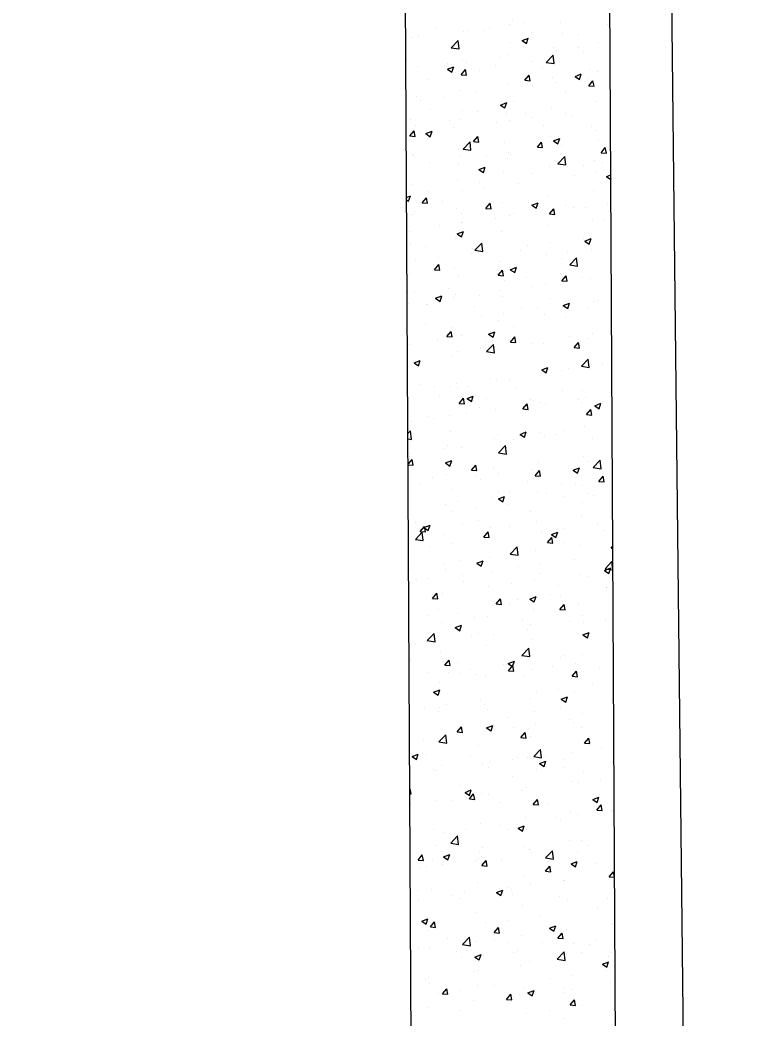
# Model space of a CAD drawing. Header units: millimetres. Extents: x 331487 to 517269, y 198509 to 399936.
# Drawn here: x 448599 to 449434, y 307043 to 308167 of the extents above; entities that cross this region are included whole.
import ezdxf

# ---------------------------------------------------------------- set-up
doc = ezdxf.new("R2010")
doc.units = ezdxf.units.MM
doc.header["$MEASUREMENT"] = 0
doc.layers.add('9th_plot boundry', color=1, linetype='Continuous')
doc.layers.add('COLUMN', color=6, linetype='Continuous')

msp = doc.modelspace()

# ---------------------------------------------------------------- linework, layer by layer
at = {"layer": '9th_plot boundry'}
msp.add_line((449434.4, 299006.3), (448946.6, 343103.6), dxfattribs=at)
msp.add_lwpolyline([(448946.6, 343103.6), (414422.2, 340817.1, 0.386106), (408845.6, 334960.7), (408845.6, 299960.7), (449434.4, 299006.3)], format="xyb", close=True, dxfattribs=at)
at = {"layer": 'COLUMN'}
for p, q in [((448972.9, 319477.3), (449064.3, 302244.5)), ((449202.9, 319478.5), (449294.4, 302239))]:
    msp.add_line(p, q, dxfattribs=at)
at = {"layer": 'COLUMN', "color": 2, "linetype": 'Continuous'}
for p, q in [((449153.7, 308166.2), (449153.7, 308166.2)), ((449068.1, 308157.2), (449068.1, 308157.2)), ((449097.9, 308154.1), (449097.9, 308154.1)), ((449102.8, 308155.4), (449102.8, 308155.4)), ((449121.4, 308155), (449121.4, 308155)), ((449127.8, 308158.7), (449127.8, 308158.7)), ((449149.8, 308161.6), (449149.8, 308161.6)), ((449165.7, 308163.7), (449165.7, 308163.7)), ((449207.1, 308163.9), (449207.1, 308163.9)), ((449260.5, 308161.6), (449260.5, 308161.6)), ((449039.7, 308147.1), (449039.7, 308147.1)), ((449047.4, 308147.7), (449047.4, 308147.7)), ((449084.5, 308135.5), (449092.3, 308143.6)), ((449093.4, 308134.1), (449092.3, 308143.6)), ((449164.3, 308143.5), (449171.3, 308146.2)), ((449164.3, 308143.5), (449169.2, 308140.2)), ((449169.2, 308140.2), (449171.2, 308146.2)), ((449174.8, 308152.7), (449174.8, 308152.7)), ((449209.4, 308152), (449209.4, 308152)), ((449228.2, 308150.5), (449228.2, 308150.5)), ((449084.5, 308135.5), (449093.4, 308134.1)), ((449092.7, 308131.9), (449092.7, 308131.9)), ((449151.1, 308141.9), (449151.1, 308141.9)), ((449199.9, 308135.3), (449199.9, 308135.3)), ((449202.6, 308132.6), (449202.6, 308132.6)), ((449227.6, 308135.9), (449227.6, 308135.9)), ((449250.5, 308141.7), (449250.5, 308141.7)), ((449034.4, 308121.9), (449034.4, 308121.9)), ((449096.7, 308120.8), (449096.7, 308120.8)), ((449139.4, 308124.2), (449139.4, 308124.2)), ((449148.6, 308128.3), (449148.6, 308128.3)), ((449175, 308120), (449175, 308120)), ((449191.3, 308119), (449199.1, 308127.1)), ((449200.2, 308117.6), (449199.1, 308127.1)), ((449233.3, 308130), (449233.3, 308130)), ((449046.1, 308114.4), (449046.1, 308114.4)), ((449076.5, 308116), (449076.5, 308116)), ((449080.2, 308111.3), (449087.2, 308114)), ((449080.2, 308111.3), (449085.2, 308107.9)), ((449080.5, 308117.6), (449080.5, 308117.6)), ((449085.2, 308107.9), (449087.2, 308114)), ((449095.8, 308105.1), (449100.6, 308110.9)), ((449101.7, 308104.6), (449100.6, 308110.9)), ((449101.5, 308119.3), (449101.5, 308119.3)), ((449116.7, 308110), (449116.7, 308110)), ((449133.8, 308115.3), (449133.8, 308115.3)), ((449187.2, 308113.1), (449187.2, 308113.1)), ((449191.3, 308119), (449200.2, 308117.6)), ((449240.6, 308110.8), (449240.6, 308110.8)), ((449058.4, 308100), (449058.4, 308100)), ((449095.8, 308105.1), (449101.7, 308104.6)), ((449167.5, 308098.9), (449172.3, 308104.6)), ((449167.5, 308098.9), (449173.5, 308098.3)), ((449173.5, 308098.3), (449172.3, 308104.6)), ((449198.7, 308102), (449198.7, 308102)), ((449223.9, 308103.3), (449230.9, 308106)), ((449223.9, 308103.3), (449228.9, 308099.9)), ((449228.9, 308099.9), (449230.9, 308106)), ((449239.2, 308101.4), (449239.2, 308101.4)), ((449239.2, 308092.6), (449244, 308098.3)), ((449245.2, 308092.1), (449244, 308098.3)), ((449249.2, 308108.4), (449249.2, 308108.4)), ((449095.4, 308087.5), (449095.4, 308087.5)), ((449147.4, 308095), (449147.4, 308095)), ((449176.3, 308093.1), (449176.3, 308093.1)), ((449201.3, 308096.4), (449201.3, 308096.4)), ((449239.2, 308092.6), (449245.2, 308092.1)), ((449044.9, 308081.1), (449044.9, 308081.1)), ((449050.2, 308076.5), (449050.2, 308076.5)), ((449075.2, 308079.8), (449075.2, 308079.8)), ((449113.1, 308084.8), (449113.1, 308084.8)), ((449154.9, 308075), (449154.9, 308075)), ((449213.2, 308085), (449213.2, 308085)), ((449248, 308075.1), (449248, 308075.1)), ((449061, 308066.5), (449061, 308066.5)), ((449096.6, 308065), (449096.6, 308065)), ((449114.4, 308064.2), (449114.4, 308064.2)), ((449139.9, 308071), (449146.9, 308073.7)), ((449139.9, 308071), (449144.9, 308067.7)), ((449144.9, 308067.7), (449146.9, 308073.7)), ((449197.5, 308068.7), (449197.5, 308068.7)), ((449038.3, 308055), (449038.3, 308055)), ((449082.1, 308053.1), (449082.1, 308053.1)), ((449094.2, 308054.2), (449094.2, 308054.2)), ((449146.2, 308061.7), (449146.2, 308061.7)), ((449150, 308053.7), (449150, 308053.7)), ((449167.7, 308062), (449167.7, 308062)), ((449175, 308057), (449175, 308057)), ((449212.9, 308062), (449212.9, 308062)), ((449221.1, 308059.7), (449221.1, 308059.7)), ((449037.9, 308036.2), (449042.7, 308041.9)), ((449043.9, 308035.7), (449042.7, 308041.9)), ((449043.7, 308047.8), (449043.7, 308047.8)), ((449055.9, 308038.8), (449062.9, 308041.5)), ((449060.9, 308035.4), (449062.9, 308041.5)), ((449086.8, 308045.4), (449086.8, 308045.4)), ((449135.4, 308050.8), (449135.4, 308050.8)), ((449188.8, 308048.5), (449188.8, 308048.5)), ((449242.2, 308046.3), (449242.2, 308046.3)), ((449246.8, 308041.9), (449246.8, 308041.9)), ((449037.9, 308036.2), (449043.9, 308035.7)), ((449048.9, 308040.4), (449048.9, 308040.4)), ((449055.9, 308038.8), (449060.9, 308035.4)), ((449109.6, 308029.9), (449114.4, 308035.7)), ((449109.6, 308029.9), (449115.6, 308029.4)), ((449115.6, 308029.4), (449114.4, 308035.7)), ((449196.3, 308035.4), (449196.3, 308035.4)), ((449199.6, 308030.8), (449206.6, 308033.4)), ((449199.6, 308030.8), (449204.6, 308027.4)), ((449204.6, 308027.4), (449206.6, 308033.4)), ((449249.7, 308030.8), (449249.7, 308030.8)), ((449093, 308020.9), (449093, 308020.9)), ((449097.8, 308021.5), (449105.6, 308029.7)), ((449097.8, 308021.5), (449106.7, 308020.2)), ((449106.7, 308020.2), (449105.6, 308029.7)), ((449144.9, 308028.4), (449144.9, 308028.4)), ((449181.4, 308023.6), (449186.2, 308029.4)), ((449181.4, 308023.6), (449187.3, 308023.1)), ((449187.3, 308023.1), (449186.2, 308029.4)), ((449186.6, 308022.5), (449186.6, 308022.5)), ((449209.1, 308025.3), (449209.1, 308025.3)), ((449253.1, 308017.4), (449257.9, 308023.1)), ((449259.1, 308016.8), (449257.9, 308023.1)), ((449041.1, 308015.7), (449041.1, 308015.7)), ((449042.5, 308014.5), (449042.5, 308014.5)), ((449094.5, 308013.4), (449094.5, 308013.4)), ((449123.6, 308014.2), (449123.6, 308014.2)), ((449147.8, 308011.1), (449147.8, 308011.1)), ((449148.7, 308017.5), (449148.7, 308017.5)), ((449150.8, 308015.3), (449150.8, 308015.3)), ((449201.2, 308008.9), (449201.2, 308008.9)), ((449204.5, 308005), (449212.3, 308013.1)), ((449213.4, 308003.6), (449212.3, 308013.1)), ((449245.6, 308008.6), (449245.6, 308008.6)), ((449253.1, 308017.4), (449259.1, 308016.8)), ((449060.5, 308005.9), (449060.5, 308005.9)), ((449092.4, 308005.3), (449092.4, 308005.3)), ((449115.6, 307998.5), (449122.6, 308001.2)), ((449115.6, 307998.5), (449120.6, 307995.2)), ((449120.6, 307995.1), (449122.6, 308001.2)), ((449195.1, 308002.2), (449195.1, 308002.2)), ((449204.5, 308005), (449213.4, 308003.6)), ((449233, 308003.4), (449233, 308003.4)), ((449254.6, 308006.6), (449254.6, 308006.6)), ((449091.8, 307987.6), (449091.8, 307987.6)), ((449143.7, 307995.1), (449143.7, 307995.1)), ((449174.7, 307993.4), (449174.7, 307993.4)), ((449223.4, 307991.4), (449223.4, 307991.4)), ((449248.4, 307994.7), (449248.4, 307994.7)), ((449259.3, 307990.5), (449264.6, 307992.5)), ((449259.3, 307990.5), (449264.3, 307987.1)), ((449264.3, 307987.1), (449264.6, 307988.2)), ((449041.3, 307981.2), (449041.3, 307981.2)), ((449097.3, 307974.8), (449097.3, 307974.8)), ((449116.4, 307983.4), (449116.4, 307983.4)), ((449122.4, 307978.1), (449122.4, 307978.1)), ((449160.2, 307983.1), (449160.2, 307983.1)), ((449244.4, 307975.3), (449244.4, 307975.3)), ((449034.7, 307967.5), (449038.6, 307968.9)), ((449034.8, 307964.1), (449036.5, 307962.9)), ((449036.5, 307962.9), (449038.6, 307968.9)), ((449051.8, 307961), (449056.6, 307966.7)), ((449057.8, 307960.4), (449056.6, 307966.7)), ((449058.1, 307973.3), (449058.1, 307973.3)), ((449193.9, 307968.9), (449193.9, 307968.9)), ((449051.8, 307961), (449057.8, 307960.4)), ((449075, 307962.3), (449075, 307962.3)), ((449090.6, 307954.3), (449090.6, 307954.3)), ((449123.5, 307954.7), (449128.3, 307960.4)), ((449123.5, 307954.7), (449129.5, 307954.2)), ((449129.5, 307954.2), (449128.3, 307960.4)), ((449128.4, 307960), (449128.4, 307960)), ((449142.5, 307961.8), (449142.5, 307961.8)), ((449175.3, 307958.2), (449182.3, 307960.9)), ((449175.3, 307958.2), (449180.3, 307954.9)), ((449180.2, 307954.9), (449182.3, 307960.9)), ((449181.8, 307957.8), (449181.8, 307957.8)), ((449195.2, 307948.4), (449200.1, 307954.2)), ((449197.1, 307951.9), (449197.1, 307951.9)), ((449201.2, 307947.9), (449200, 307954.2)), ((449212.9, 307958.4), (449212.9, 307958.4)), ((449222.1, 307955.2), (449222.1, 307955.2)), ((449235.1, 307955.5), (449235.1, 307955.5)), ((449260, 307960.2), (449260, 307960.2)), ((449040.1, 307947.9), (449040.1, 307947.9)), ((449042.7, 307951.1), (449042.7, 307951.1)), ((449096.1, 307948.9), (449096.1, 307948.9)), ((449133.9, 307943.6), (449133.9, 307943.6)), ((449149.5, 307946.6), (449149.5, 307946.6)), ((449154.6, 307948.4), (449154.6, 307948.4)), ((449195.2, 307948.4), (449201.2, 307947.9)), ((449202.8, 307944.4), (449202.8, 307944.4)), ((449243.2, 307942), (449243.2, 307942)), ((449256.2, 307942.1), (449256.2, 307942.1)), ((449071, 307935.4), (449071, 307935.4)), ((449091.3, 307926), (449098.3, 307928.7)), ((449096.1, 307938.6), (449096.1, 307938.6)), ((449096.2, 307922.6), (449098.3, 307928.7)), ((449096.3, 307938.3), (449096.3, 307938.3)), ((449192.6, 307935.6), (449192.6, 307935.6)), ((449038, 307928.3), (449038, 307928.3)), ((449089.4, 307921), (449089.4, 307921)), ((449091.3, 307926), (449096.2, 307922.6)), ((449141.3, 307928.5), (449141.3, 307928.5)), ((449233.7, 307920.8), (449233.7, 307920.8)), ((449235, 307918), (449242, 307920.7)), ((449235, 307918), (449239.9, 307914.6)), ((449239.9, 307914.6), (449242, 307920.7)), ((449038.9, 307914.6), (449038.9, 307914.6)), ((449055.1, 307911.5), (449055.1, 307911.5)), ((449108.5, 307909.2), (449108.5, 307909.2)), ((449111.1, 307907.6), (449118.8, 307915.7)), ((449111.1, 307907.6), (449119.9, 307906.2)), ((449119.9, 307906.2), (449118.8, 307915.7)), ((449161.9, 307907), (449161.9, 307907)), ((449170.8, 307912.5), (449170.8, 307912.5)), ((449195.8, 307915.8), (449195.8, 307915.8)), ((449241.9, 307908.7), (449241.9, 307908.7)), ((449044.7, 307895.9), (449044.7, 307895.9)), ((449069.8, 307899.2), (449069.8, 307899.2)), ((449107.6, 307904.2), (449107.6, 307904.2)), ((449140.1, 307895.3), (449140.1, 307895.3)), ((449191.4, 307902.3), (449191.4, 307902.3)), ((449208.8, 307898.7), (449208.8, 307898.7)), ((449215.2, 307904.7), (449215.2, 307904.7)), ((449217.8, 307891), (449225.6, 307899.2)), ((449226.7, 307889.7), (449225.6, 307899.1)), ((449065.7, 307885.7), (449070.5, 307891.5)), ((449065.7, 307885.7), (449071.6, 307885.2)), ((449071.6, 307885.2), (449070.5, 307891.5)), ((449088.1, 307887.8), (449088.1, 307887.8)), ((449137.4, 307879.5), (449142.2, 307885.2)), ((449143.4, 307878.9), (449142.2, 307885.2)), ((449150.5, 307888.7), (449150.5, 307888.7)), ((449150.9, 307885.7), (449157.9, 307888.4)), ((449150.9, 307885.7), (449155.9, 307882.4)), ((449155.9, 307882.4), (449157.9, 307888.4)), ((449217.8, 307891), (449226.7, 307889.7)), ((449037.6, 307881.4), (449037.6, 307881.4)), ((449092.1, 307878.7), (449092.1, 307878.7)), ((449137.4, 307879.5), (449143.4, 307878.9)), ((449144.5, 307873.1), (449144.5, 307873.1)), ((449169.5, 307876.4), (449169.5, 307876.4)), ((449207.4, 307881.3), (449207.4, 307881.3)), ((449209.1, 307873.2), (449213.9, 307878.9)), ((449209.1, 307873.2), (449215.1, 307872.7)), ((449215.1, 307872.7), (449213.9, 307878.9)), ((449232.7, 307876.7), (449232.7, 307876.7)), ((449240.7, 307875.4), (449240.7, 307875.4)), ((449081.3, 307864.8), (449081.3, 307864.8)), ((449138.9, 307862), (449138.9, 307862)), ((449174.4, 307866.7), (449174.4, 307866.7)), ((449190.2, 307869), (449190.2, 307869)), ((449035.6, 307860.4), (449035.6, 307860.4)), ((449043.5, 307859.8), (449043.5, 307859.8)), ((449066.9, 307853.5), (449073.9, 307856.2)), ((449066.9, 307853.5), (449071.9, 307850.1)), ((449071.9, 307850.1), (449073.9, 307856.2)), ((449086.9, 307854.5), (449086.9, 307854.5)), ((449089, 307858.1), (449089, 307858.1)), ((449116.1, 307856.7), (449116.1, 307856.7)), ((449142.4, 307855.9), (449142.4, 307855.9)), ((449195.8, 307853.6), (449195.8, 307853.6)), ((449244.2, 307850.2), (449244.2, 307850.2)), ((449249.2, 307851.3), (449249.2, 307851.3)), ((449036.4, 307848.1), (449036.4, 307848.1)), ((449056.7, 307846.9), (449056.7, 307846.9)), ((449057.8, 307846.7), (449057.8, 307846.7)), ((449110.1, 307844.7), (449110.1, 307844.7)), ((449163.5, 307842.4), (449163.5, 307842.4)), ((449181.1, 307841.9), (449181.1, 307841.9)), ((449210.6, 307845.5), (449217.6, 307848.2)), ((449210.6, 307845.5), (449215.6, 307842.1)), ((449215.6, 307842.1), (449217.6, 307848.2)), ((449216.9, 307840.2), (449216.9, 307840.2)), ((449239.5, 307842.1), (449239.5, 307842.1)), ((449118.2, 307833.6), (449118.2, 307833.6)), ((449137.7, 307828.7), (449137.7, 307828.7)), ((449143.2, 307836.9), (449143.2, 307836.9)), ((449189, 307835.7), (449189, 307835.7)), ((449212.6, 307831.7), (449212.6, 307831.7)), ((449055, 307825.3), (449055, 307825.3)), ((449079.5, 307810.5), (449084.3, 307816.3)), ((449085.5, 307810), (449084.3, 307816.3)), ((449085.7, 307821.2), (449085.7, 307821.2)), ((449154.3, 307821.7), (449154.3, 307821.7)), ((449069.1, 307807.3), (449069.1, 307807.3)), ((449079.5, 307810.5), (449085.5, 307810)), ((449096, 307811.7), (449096, 307811.7)), ((449122.5, 307805), (449122.5, 307805)), ((449126.6, 307813.2), (449133.6, 307815.9)), ((449126.6, 307813.2), (449131.6, 307809.9)), ((449131.6, 307809.9), (449133.6, 307815.9)), ((449151.3, 307804.3), (449156.1, 307810)), ((449157.2, 307803.7), (449156.1, 307810)), ((449217.9, 307810.8), (449217.9, 307810.8)), ((449238.3, 307808.8), (449238.3, 307808.8)), ((449243, 307814.1), (449243, 307814.1)), ((449037.7, 307801.7), (449037.7, 307801.7)), ((449091.9, 307794.2), (449091.9, 307794.2)), ((449116.9, 307797.5), (449116.9, 307797.5)), ((449124.3, 307793.6), (449132.1, 307801.7)), ((449133.2, 307792.2), (449132.1, 307801.7)), ((449136.4, 307795.4), (449136.4, 307795.4)), ((449151.3, 307804.3), (449157.2, 307803.7)), ((449154.8, 307802.5), (449154.8, 307802.5)), ((449175.9, 307802.8), (449175.9, 307802.8)), ((449187.8, 307802.4), (449187.8, 307802.4)), ((449223, 307798), (449227.8, 307803.7)), ((449223, 307798), (449229, 307797.5)), ((449229, 307797.4), (449227.8, 307803.7)), ((449229.3, 307800.5), (449229.3, 307800.5)), ((449042.6, 307781), (449049.6, 307783.6)), ((449047.6, 307777.6), (449049.6, 307783.6)), ((449084.5, 307787.9), (449084.5, 307787.9)), ((449124.3, 307793.6), (449133.2, 307792.2)), ((449231, 307777.1), (449238.8, 307785.2)), ((449239.9, 307775.7), (449238.8, 307785.2)), ((449042.6, 307781), (449047.6, 307777.6)), ((449186.3, 307773), (449193.3, 307775.6)), ((449186.3, 307773), (449191.3, 307769.6)), ((449191.3, 307769.6), (449193.3, 307775.6)), ((449191.6, 307771.3), (449191.6, 307771.3)), ((449208.5, 307772.1), (449208.5, 307772.1)), ((449216.7, 307774.6), (449216.7, 307774.6)), ((449231, 307777.1), (449239.9, 307775.7)), ((449237.1, 307775.5), (449237.1, 307775.5)), ((449254.5, 307779.6), (449254.5, 307779.6)), ((449128.5, 307763), (449128.5, 307763)), ((449135.2, 307762.1), (449135.2, 307762.1)), ((449150.2, 307762.1), (449150.2, 307762.1)), ((449186.6, 307769.1), (449186.6, 307769.1)), ((449049.6, 307756.2), (449049.6, 307756.2)), ((449065.6, 307754.7), (449065.6, 307754.7)), ((449083.3, 307754.6), (449083.3, 307754.6)), ((449090.6, 307758), (449090.6, 307758)), ((449091.9, 307752), (449091.9, 307752)), ((449103, 307753.9), (449103, 307753.9)), ((449156.4, 307751.7), (449156.4, 307751.7)), ((449209.8, 307749.4), (449209.8, 307749.4)), ((449232.5, 307750.1), (449232.5, 307750.1)), ((449070.7, 307742.7), (449070.7, 307742.7)), ((449093.4, 307735.3), (449098.2, 307741.1)), ((449099.4, 307734.8), (449098.2, 307741)), ((449102.3, 307740.7), (449109.3, 307743.4)), ((449102.3, 307740.7), (449107.3, 307737.3)), ((449107.3, 307737.3), (449109.3, 307743.4)), ((449124.1, 307740.5), (449124.1, 307740.5)), ((449174.1, 307740.1), (449174.1, 307740.1)), ((449177.5, 307738.2), (449177.5, 307738.2)), ((449228.2, 307740.2), (449228.2, 307740.2)), ((449235.9, 307742.2), (449235.9, 307742.2)), ((449263.2, 307747.2), (449263.2, 307747.2)), ((449093.4, 307735.3), (449099.4, 307734.8)), ((449115.8, 307730.1), (449115.8, 307730.1)), ((449134, 307728.8), (449134, 307728.8)), ((449165.1, 307729), (449169.9, 307734.8)), ((449165.1, 307729), (449171.1, 307728.5)), ((449165.3, 307731.9), (449165.3, 307731.9)), ((449171.1, 307728.5), (449169.9, 307734.8)), ((449185.3, 307735.8), (449185.3, 307735.8)), ((449190.3, 307735.2), (449190.3, 307735.2)), ((449230.9, 307736), (449230.9, 307736)), ((449236.9, 307722.8), (449241.7, 307728.5)), ((449242.8, 307722.2), (449241.7, 307728.5)), ((449246, 307732.7), (449253, 307735.4)), ((449246, 307732.7), (449251, 307729.3)), ((449251, 307729.3), (449253, 307735.4)), ((449039.3, 307715.3), (449039.3, 307715.3)), ((449057.5, 307720.1), (449057.5, 307720.1)), ((449064.3, 307718.6), (449064.3, 307718.6)), ((449082.1, 307721.3), (449082.1, 307721.3)), ((449102.2, 307723.6), (449102.2, 307723.6)), ((449236.9, 307722.8), (449242.8, 307722.2)), ((449036.1, 307701.7), (449038.6, 307704.3)), ((449039.7, 307694.8), (449038.6, 307704.3)), ((449212.3, 307705.1), (449212.3, 307705.1)), ((449234.6, 307709), (449234.6, 307709)), ((449265.1, 307709.1), (449265.1, 307709.1)), ((449036.1, 307695.4), (449039.7, 307694.8)), ((449083.1, 307703.1), (449083.1, 307703.1)), ((449132.8, 307695.5), (449132.8, 307695.5)), ((449136.5, 307700.8), (449136.5, 307700.8)), ((449154, 307695.1), (449154, 307695.1)), ((449162, 307700.4), (449169, 307703.1)), ((449162, 307700.4), (449166.9, 307697.1)), ((449164, 307695.8), (449164, 307695.8)), ((449166.9, 307697.1), (449169, 307703.1)), ((449184.1, 307702.6), (449184.1, 307702.6)), ((449189.9, 307698.6), (449189.9, 307698.6)), ((449201.9, 307700.7), (449201.9, 307700.7)), ((449243.3, 307696.3), (449243.3, 307696.3)), ((449075.9, 307684.1), (449075.9, 307684.1)), ((449080.8, 307688), (449080.8, 307688)), ((449095.7, 307685.1), (449095.7, 307685.1)), ((449137.6, 307679.7), (449145.4, 307687.8)), ((449139, 307692.5), (449139, 307692.5)), ((449146.5, 307678.3), (449145.4, 307687.8)), ((449036.3, 307667.2), (449040.4, 307672.1)), ((449037.4, 307675.1), (449037.4, 307675.1)), ((449038, 307679.2), (449038, 307679.2)), ((449041.5, 307665.8), (449040.4, 307672.1)), ((449078, 307668.2), (449085, 307670.9)), ((449082.9, 307664.8), (449085, 307670.9)), ((449137.6, 307679.7), (449146.5, 307678.3)), ((449233.4, 307675.7), (449233.4, 307675.7)), ((449244.3, 307663.1), (449252.1, 307671.2)), ((449253.2, 307661.7), (449252.1, 307671.2)), ((449263.8, 307672.9), (449263.8, 307672.9)), ((449036.3, 307666.3), (449041.5, 307665.8)), ((449078, 307668.2), (449082.9, 307664.8)), ((449107.3, 307660.1), (449112.1, 307665.8)), ((449107.3, 307660.1), (449113.3, 307659.6)), ((449113.3, 307659.6), (449112.1, 307665.8)), ((449131.6, 307662.2), (449131.6, 307662.2)), ((449175.6, 307661.3), (449175.6, 307661.3)), ((449179, 307653.8), (449183.8, 307659.6)), ((449182.9, 307669.3), (449182.9, 307669.3)), ((449185, 307653.3), (449183.8, 307659.6)), ((449221.7, 307660.2), (449228.7, 307662.9)), ((449221.7, 307660.2), (449226.6, 307656.8)), ((449226.6, 307656.8), (449228.7, 307662.9)), ((449238.8, 307669.6), (449238.8, 307669.6)), ((449244.3, 307663.1), (449253.2, 307661.7)), ((449063.7, 307652), (449063.7, 307652)), ((449079.6, 307654.7), (449079.6, 307654.7)), ((449112.7, 307653), (449112.7, 307653)), ((449117, 307649.7), (449117, 307649.7)), ((449137.7, 307656.3), (449137.7, 307656.3)), ((449179, 307653.8), (449185, 307653.3)), ((449250.7, 307647.5), (449255.6, 307653.3)), ((449256.7, 307647), (449255.5, 307653.3)), ((449049.5, 307644.7), (449049.5, 307644.7)), ((449084.7, 307638.6), (449084.7, 307638.6)), ((449170.4, 307647.5), (449170.4, 307647.5)), ((449208.2, 307645.4), (449208.2, 307645.4)), ((449223.8, 307645.2), (449223.8, 307645.2)), ((449232.2, 307642.4), (449232.2, 307642.4)), ((449250.7, 307647.5), (449256.7, 307647)), ((449091.6, 307625.4), (449091.6, 307625.4)), ((449130.4, 307628.9), (449130.4, 307628.9)), ((449137.6, 307627.9), (449144.6, 307630.6)), ((449137.6, 307627.9), (449142.6, 307624.6)), ((449138.1, 307636.3), (449138.1, 307636.3)), ((449142.6, 307624.6), (449144.6, 307630.6)), ((449149.9, 307635.4), (449149.9, 307635.4)), ((449181.7, 307636), (449181.7, 307636)), ((449191.5, 307634.1), (449191.5, 307634.1)), ((449212.5, 307630.2), (449212.5, 307630.2)), ((449237.5, 307633.5), (449237.5, 307633.5)), ((449244.9, 307631.8), (449244.9, 307631.8)), ((449078.4, 307621.4), (449078.4, 307621.4)), ((449111.4, 307616.9), (449111.4, 307616.9)), ((449149.3, 307621.9), (449149.3, 307621.9)), ((449232.2, 307623.5), (449232.2, 307623.5)), ((449086.4, 307613.6), (449086.4, 307613.6)), ((449115.5, 307603.5), (449115.5, 307603.5)), ((449173.8, 307613.5), (449173.8, 307613.5)), ((449180.5, 307602.7), (449180.5, 307602.7)), ((449231, 307609.1), (449231, 307609.1)), ((449043.8, 307601.2), (449043.8, 307601.2)), ((449049.4, 307591.1), (449054.2, 307596.9)), ((449053.6, 307595.7), (449060.6, 307598.4)), ((449053.6, 307595.7), (449058.6, 307592.3)), ((449055.4, 307590.6), (449054.2, 307596.9)), ((449057.2, 307593.5), (449057.2, 307593.5)), ((449058.6, 307592.3), (449060.6, 307598.4)), ((449097.1, 307598.9), (449097.1, 307598.9)), ((449129.1, 307595.6), (449129.1, 307595.6)), ((449150.5, 307596.7), (449150.5, 307596.7)), ((449203.9, 307594.4), (449203.9, 307594.4)), ((449211.2, 307594), (449211.2, 307594)), ((449249.1, 307599), (449249.1, 307599)), ((449257.3, 307592.1), (449257.3, 307592.1)), ((449044.1, 307582.2), (449051.9, 307590.4)), ((449044.1, 307582.2), (449053, 307580.9)), ((449049.4, 307591.1), (449055.4, 307590.6)), ((449053, 307580.9), (449051.9, 307590.4)), ((449077.2, 307588.1), (449077.2, 307588.1)), ((449121.2, 307584.9), (449126, 307590.6)), ((449121.2, 307584.9), (449127.1, 307584.3)), ((449123, 307582.4), (449123, 307582.4)), ((449127.1, 307584.3), (449126, 307590.6)), ((449186.2, 307590.7), (449186.2, 307590.7)), ((449192.9, 307578.6), (449197.7, 307584.3)), ((449197.3, 307587.7), (449204.3, 307590.3)), ((449197.3, 307587.7), (449202.3, 307584.3)), ((449198.9, 307578.1), (449197.7, 307584.3)), ((449202.3, 307584.3), (449204.3, 307590.3)), ((449060.1, 307574.1), (449060.1, 307574.1)), ((449085.1, 307577.4), (449085.1, 307577.4)), ((449150.8, 307565.7), (449158.6, 307573.8)), ((449159.7, 307564.3), (449158.6, 307573.8)), ((449179.3, 307569.4), (449179.3, 307569.4)), ((449192.9, 307578.6), (449198.9, 307578.1)), ((449212, 307578.5), (449212, 307578.5)), ((449229.8, 307575.8), (449229.8, 307575.8)), ((449264.6, 307572.3), (449266.8, 307574.9)), ((449264.6, 307572.3), (449266.8, 307572.1)), ((449095.4, 307558.5), (449095.4, 307558.5)), ((449113.3, 307555.4), (449120.3, 307558.1)), ((449118.3, 307552), (449120.3, 307558.1)), ((449127.9, 307562.4), (449127.9, 307562.4)), ((449150.8, 307565.7), (449159.7, 307564.3)), ((449153.7, 307568.5), (449153.7, 307568.5)), ((449222.8, 307559.6), (449222.8, 307559.6)), ((449037.1, 307548.4), (449037.1, 307548.4)), ((449076, 307554.9), (449076, 307554.9)), ((449077.7, 307547.8), (449077.7, 307547.8)), ((449113.3, 307555.4), (449118.3, 307552.1)), ((449159.8, 307551.3), (449159.8, 307551.3)), ((449184.9, 307554.6), (449184.9, 307554.6)), ((449257, 307547.4), (449264, 307550.1)), ((449257, 307547.4), (449262, 307544)), ((449257.6, 307549.1), (449265.3, 307557.3)), ((449257.6, 307549.1), (449266.4, 307547.8)), ((449262, 307544), (449264, 307550.1)), ((449266.4, 307547.8), (449265.3, 307557.3)), ((449045.4, 307536.6), (449045.4, 307536.6)), ((449058.8, 307538), (449058.8, 307538)), ((449096.7, 307543), (449096.7, 307543)), ((449131, 307545.6), (449131, 307545.6)), ((449178.1, 307536.1), (449178.1, 307536.1)), ((449184.4, 307543.3), (449184.4, 307543.3)), ((449228.6, 307542.5), (449228.6, 307542.5)), ((449237.8, 307541), (449237.8, 307541)), ((449098.8, 307534.4), (449098.8, 307534.4)), ((449126.7, 307529.1), (449126.7, 307529.1)), ((449152.1, 307532.1), (449152.1, 307532.1)), ((449205.5, 307529.9), (449205.5, 307529.9)), ((449258.9, 307527.6), (449258.9, 307527.6)), ((449259.6, 307528.4), (449259.6, 307528.4)), ((449266.2, 307528.8), (449266.2, 307528.8)), ((449063.3, 307515.9), (449068.1, 307521.7)), ((449063.3, 307515.9), (449069.3, 307515.4)), ((449069.3, 307515.4), (449068.1, 307521.7)), ((449074.8, 307521.6), (449074.8, 307521.6)), ((449135, 307509.7), (449139.8, 307515.4)), ((449141, 307509.1), (449139.8, 307515.4)), ((449158.6, 307515.1), (449158.6, 307515.1)), ((449173, 307515.1), (449180, 307517.8)), ((449173, 307515.1), (449178, 307511.8)), ((449178, 307511.8), (449180, 307517.8)), ((449196.4, 307520.1), (449196.4, 307520.1)), ((449207.9, 307518.8), (449207.9, 307518.8)), ((449070.4, 307503.5), (449070.4, 307503.5)), ((449133.5, 307511.8), (449133.5, 307511.8)), ((449135, 307509.7), (449141, 307509.1)), ((449149.6, 307508.8), (449149.6, 307508.8)), ((449176.8, 307502.8), (449176.8, 307502.8)), ((449206.8, 307503.4), (449211.6, 307509.1)), ((449206.8, 307503.4), (449212.7, 307502.9)), ((449212.7, 307502.8), (449211.6, 307509.1)), ((449227.3, 307509.2), (449227.3, 307509.2)), ((449057.8, 307497), (449057.8, 307497)), ((449091.3, 307498.8), (449091.3, 307498.8)), ((449111.2, 307494.7), (449111.2, 307494.7)), ((449125.5, 307495.8), (449125.5, 307495.8)), ((449164.5, 307492.5), (449164.5, 307492.5)), ((449231.9, 307496.9), (449231.9, 307496.9)), ((449258.3, 307492.3), (449258.3, 307492.3)), ((449073.6, 307488.3), (449073.6, 307488.3)), ((449089, 307482.9), (449096, 307485.6)), ((449089, 307482.9), (449094, 307479.5)), ((449094, 307479.5), (449096, 307485.6)), ((449170.1, 307480.7), (449170.1, 307480.7)), ((449173.5, 307486.8), (449173.5, 307486.8)), ((449217.9, 307490.2), (449217.9, 307490.2)), ((449233.3, 307489), (449233.3, 307489)), ((449057.4, 307468.3), (449065.2, 307476.4)), ((449057.4, 307468.3), (449066.3, 307466.9)), ((449066.3, 307466.9), (449065.1, 307476.4)), ((449107.2, 307472.4), (449107.2, 307472.4)), ((449115.2, 307476.8), (449115.2, 307476.8)), ((449132.3, 307475.7), (449132.3, 307475.7)), ((449175.6, 307469.5), (449175.6, 307469.5)), ((449226.1, 307475.9), (449226.1, 307475.9)), ((449232.7, 307474.9), (449239.7, 307477.6)), ((449232.7, 307474.9), (449237.7, 307471.5)), ((449237.7, 307471.5), (449239.7, 307477.6)), ((449044.1, 307464.1), (449044.1, 307464.1)), ((449056.9, 307466.8), (449056.9, 307466.8)), ((449124.3, 307462.5), (449124.3, 307462.5)), ((449164.1, 307451.7), (449171.9, 307459.8)), ((449173, 307450.3), (449171.9, 307459.8)), ((449038.3, 307445.9), (449038.3, 307445.9)), ((449072.3, 307455), (449072.3, 307455)), ((449077.2, 307440.7), (449082, 307446.5)), ((449083.2, 307440.2), (449082, 307446.4)), ((449148.7, 307442.6), (449155.7, 307445.3)), ((449153.6, 307439.3), (449155.7, 307445.3)), ((449164.1, 307451.7), (449173, 307450.3)), ((449207, 307449.6), (449207, 307449.6)), ((449211.7, 307451.8), (449211.7, 307451.8)), ((449232, 307452.9), (449232, 307452.9)), ((449077.2, 307440.7), (449083.2, 307440.2)), ((449091.7, 307443.6), (449091.7, 307443.6)), ((449106, 307436.3), (449106, 307436.3)), ((449143.8, 307441.2), (449143.8, 307441.2)), ((449145.1, 307441.4), (449145.1, 307441.4)), ((449148.7, 307442.6), (449153.6, 307439.3)), ((449148.9, 307434.4), (449153.7, 307440.2)), ((449148.9, 307434.4), (449154.9, 307433.9)), ((449153.4, 307441.8), (449153.4, 307441.8)), ((449154.9, 307433.9), (449153.7, 307440.2)), ((449174.4, 307436.2), (449174.4, 307436.2)), ((449198.4, 307439.1), (449198.4, 307439.1)), ((449224.9, 307442.6), (449224.9, 307442.6)), ((449251.8, 307436.9), (449251.8, 307436.9)), ((449059.4, 307432.4), (449059.4, 307432.4)), ((449080.9, 307433), (449080.9, 307433)), ((449095.1, 307431.8), (449095.1, 307431.8)), ((449112.8, 307430.2), (449112.8, 307430.2)), ((449123.1, 307429.2), (449123.1, 307429.2)), ((449166.1, 307427.9), (449166.1, 307427.9)), ((449219.5, 307425.7), (449219.5, 307425.7)), ((449220.6, 307428.2), (449225.5, 307433.9)), ((449220.6, 307428.2), (449226.6, 307427.6)), ((449226.6, 307427.6), (449225.4, 307433.9)), ((449064.6, 307410.4), (449071.7, 307413.1)), ((449069.6, 307407), (449071.6, 307413.1)), ((449071.1, 307421.7), (449071.1, 307421.7)), ((449205.7, 307413.4), (449205.7, 307413.4)), ((449243.6, 307418.4), (449243.6, 307418.4)), ((449064.6, 307410.4), (449069.6, 307407)), ((449117.5, 307401.8), (449117.5, 307401.8)), ((449173.2, 307403), (449173.2, 307403)), ((449180.7, 307410.1), (449180.7, 307410.1)), ((449208.4, 307402.4), (449215.4, 307405.1)), ((449208.4, 307402.4), (449213.3, 307399)), ((449213.3, 307399), (449215.4, 307405.1)), ((449223.7, 307409.4), (449223.7, 307409.4)), ((449265.9, 307402.2), (449265.9, 307402.2)), ((449054.6, 307393.5), (449054.6, 307393.5)), ((449071.8, 307392.8), (449071.8, 307392.8)), ((449079.6, 307396.8), (449079.6, 307396.8)), ((449121.8, 307395.9), (449121.8, 307395.9)), ((449125.2, 307390.5), (449125.2, 307390.5)), ((449207.6, 307392.2), (449207.6, 307392.2)), ((449069.9, 307388.4), (449069.9, 307388.4)), ((449149.3, 307382.2), (449149.3, 307382.2)), ((449178.5, 307388.3), (449178.5, 307388.3)), ((449217.3, 307379), (449217.3, 307379)), ((449231.9, 307386), (449231.9, 307386)), ((449091, 307372.2), (449091, 307372.2)), ((449091.1, 307365.5), (449095.9, 307371.2)), ((449097, 307365), (449095.9, 307371.2)), ((449124.3, 307370.1), (449131.3, 307372.8)), ((449124.3, 307370.1), (449129.3, 307366.8)), ((449129.3, 307366.8), (449131.3, 307372.8)), ((449154.4, 307370.7), (449154.4, 307370.7)), ((449172, 307369.7), (449172, 307369.7)), ((449179.4, 307374), (449179.4, 307374)), ((449222.5, 307376.1), (449222.5, 307376.1)), ((449231.6, 307370.2), (449231.6, 307370.2)), ((449053.3, 307357.4), (449053.3, 307357.4)), ((449070.6, 307354.3), (449078.4, 307362.4)), ((449079.5, 307352.9), (449078.4, 307362.4)), ((449091.1, 307365.5), (449097, 307365)), ((449091.2, 307362.4), (449091.2, 307362.4)), ((449120.6, 307362.6), (449120.6, 307362.6)), ((449162.8, 307359.2), (449167.6, 307365)), ((449162.8, 307359.2), (449168.8, 307358.7)), ((449168.8, 307358.7), (449167.6, 307365)), ((449173.2, 307360.2), (449173.2, 307360.2)), ((449234.5, 307352.9), (449239.3, 307358.7)), ((449240.5, 307352.4), (449239.3, 307358.7)), ((449068.7, 307355.1), (449068.7, 307355.1)), ((449070.6, 307354.3), (449079.5, 307352.9)), ((449114.9, 307350.2), (449114.9, 307350.2)), ((449177.3, 307337.8), (449185.1, 307345.9)), ((449186.2, 307336.4), (449185.1, 307345.9)), ((449234.5, 307352.9), (449240.5, 307352.4)), ((449254.1, 307347.8), (449254.1, 307347.8)), ((449040.3, 307337.9), (449047.3, 307340.5)), ((449040.3, 307337.9), (449045.3, 307334.5)), ((449045.3, 307334.5), (449047.3, 307340.5)), ((449052.3, 307341.7), (449052.3, 307341.7)), ((449056.6, 307340.2), (449056.6, 307340.2)), ((449105.7, 307339.4), (449105.7, 307339.4)), ((449153.1, 307334.5), (449153.1, 307334.5)), ((449159.1, 307337.2), (449159.1, 307337.2)), ((449170.8, 307336.4), (449170.8, 307336.4)), ((449177.3, 307337.8), (449186.2, 307336.4)), ((449191, 307339.5), (449191, 307339.5)), ((449212.5, 307334.9), (449212.5, 307334.9)), ((449221.3, 307342.8), (449221.3, 307342.8)), ((449064.9, 307322.9), (449064.9, 307322.9)), ((449067.5, 307321.8), (449067.5, 307321.8)), ((449073.4, 307328.3), (449073.4, 307328.3)), ((449119.4, 307329.3), (449119.4, 307329.3)), ((449126.8, 307326), (449126.8, 307326)), ((449128.1, 307331.2), (449128.1, 307331.2)), ((449180.2, 307323.7), (449180.2, 307323.7)), ((449184, 307329.9), (449191, 307332.5)), ((449184, 307329.9), (449189, 307326.5)), ((449189, 307326.5), (449191, 307332.5)), ((449211.4, 307325.2), (449211.4, 307325.2)), ((449265.8, 307332.7), (449265.8, 307332.7)), ((449153.1, 307315.2), (449153.1, 307315.2)), ((449233.5, 307321.5), (449233.5, 307321.5)), ((449252.9, 307311.7), (449252.9, 307311.7)), ((449039.2, 307296), (449038.2, 307301.4)), ((449094.8, 307305.2), (449094.8, 307305.2)), ((449100, 307297.6), (449107, 307300.3)), ((449105, 307294.2), (449107, 307300.3)), ((449164.7, 307300.1), (449164.7, 307300.1)), ((449169.5, 307303.1), (449169.5, 307303.1)), ((449220.1, 307309.5), (449220.1, 307309.5)), ((449227.8, 307308.4), (449227.8, 307308.4)), ((449038.2, 307296.1), (449039.2, 307296)), ((449066.3, 307288.5), (449066.3, 307288.5)), ((449085.8, 307288.6), (449085.8, 307288.6)), ((449100, 307297.6), (449105, 307294.2)), ((449101.8, 307291.8), (449101.8, 307291.8)), ((449104.9, 307290.3), (449109.7, 307296)), ((449104.9, 307290.3), (449110.9, 307289.7)), ((449110.9, 307289.7), (449109.7, 307296)), ((449118.2, 307296), (449118.2, 307296)), ((449126.8, 307295.1), (449126.8, 307295.1)), ((449176.7, 307284), (449181.5, 307289.7)), ((449182.6, 307283.5), (449181.5, 307289.7)), ((449243.7, 307289.6), (449250.7, 307292.3)), ((449243.7, 307289.6), (449248.7, 307286.2)), ((449248.7, 307286.2), (449250.7, 307292.3)), ((449038.6, 307283.5), (449038.6, 307283.5)), ((449139.2, 307286.4), (449139.2, 307286.4)), ((449176.7, 307284), (449182.6, 307283.5)), ((449192.6, 307284.1), (449192.6, 307284.1)), ((449245.9, 307281.8), (449245.9, 307281.8)), ((449248.4, 307277.7), (449253.2, 307283.5)), ((449248.4, 307277.7), (449254.4, 307277.2)), ((449254.4, 307277.2), (449253.2, 307283.5)), ((449264.4, 307277.2), (449264.4, 307277.2)), ((449168.3, 307269.8), (449168.3, 307269.8)), ((449201.5, 307269), (449201.5, 307269)), ((449207.3, 307265.6), (449207.3, 307265.6)), ((449218.8, 307276.2), (449218.8, 307276.2)), ((449226.5, 307272.2), (449226.5, 307272.2)), ((449265.6, 307275.6), (449265.6, 307275.6)), ((449065, 307255.3), (449065, 307255.3)), ((449100.5, 307255.7), (449100.5, 307255.7)), ((449117, 307262.8), (449117, 307262.8)), ((449138.4, 307260.6), (449138.4, 307260.6)), ((449149, 307255.5), (449149, 307255.5)), ((449159.7, 307257.3), (449166.7, 307260)), ((449159.7, 307257.3), (449164.7, 307254)), ((449164.7, 307254), (449166.7, 307260)), ((449075.4, 307252.4), (449075.4, 307252.4)), ((449083.9, 307240.4), (449091.7, 307248.5)), ((449090.7, 307245.5), (449090.7, 307245.5)), ((449092.8, 307239), (449091.7, 307248.5)), ((449217.6, 307242.9), (449217.6, 307242.9)), ((449231.3, 307243.6), (449231.3, 307243.6)), ((449066.3, 307237.5), (449066.3, 307237.5)), ((449083.9, 307240.4), (449092.8, 307239)), ((449119.7, 307235.3), (449119.7, 307235.3)), ((449167.1, 307236.5), (449167.1, 307236.5)), ((449173, 307233.6), (449173, 307233.6)), ((449173.1, 307233), (449173.1, 307233)), ((449190.6, 307223.8), (449198.4, 307231.9)), ((449199.5, 307222.4), (449198.4, 307231.9)), ((449200.2, 307232.8), (449200.2, 307232.8)), ((449238.1, 307237.8), (449238.1, 307237.8)), ((449047.1, 307221.3), (449051.9, 307227.1)), ((449047.1, 307221.3), (449053.1, 307220.8)), ((449053.1, 307220.8), (449051.9, 307227.1)), ((449063.8, 307222), (449063.8, 307222)), ((449075.7, 307225.1), (449082.7, 307227.8)), ((449075.7, 307225.1), (449080.7, 307221.7)), ((449080.6, 307221.7), (449082.7, 307227.8)), ((449087.4, 307224.1), (449087.4, 307224.1)), ((449112.1, 307221.2), (449112.1, 307221.2)), ((449114.6, 307223.6), (449114.6, 307223.6)), ((449115.8, 307229.5), (449115.8, 307229.5)), ((449118.8, 307215.1), (449123.6, 307220.8)), ((449124.8, 307214.5), (449123.6, 307220.8)), ((449140.8, 307221.8), (449140.8, 307221.8)), ((449175.2, 307229.5), (449175.2, 307229.5)), ((449190.6, 307223.8), (449199.5, 307222.4)), ((449226.5, 307230.7), (449226.5, 307230.7)), ((449049.1, 307212.9), (449049.1, 307212.9)), ((449056.3, 307213.6), (449056.3, 307213.6)), ((449074.2, 307216.2), (449074.2, 307216.2)), ((449118.8, 307215.1), (449124.8, 307214.5)), ((449190.5, 307208.8), (449195.3, 307214.5)), ((449194.2, 307219.6), (449194.2, 307219.6)), ((449196.5, 307208.2), (449195.3, 307214.5)), ((449216.4, 307209.6), (449216.4, 307209.6)), ((449219.4, 307217.1), (449226.4, 307219.8)), ((449219.4, 307217.1), (449224.4, 307213.7)), ((449224.4, 307213.7), (449226.4, 307219.8)), ((449247.6, 307217.3), (449247.6, 307217.3)), ((449268.3, 307217.1), (449268.3, 307217.1)), ((449165.9, 307203.2), (449165.9, 307203.2)), ((449190.5, 307208.8), (449196.5, 307208.3)), ((449211.1, 307198.6), (449211.1, 307198.6)), ((449211.8, 307198.4), (449211.8, 307198.4)), ((449262.3, 307202.5), (449267.1, 307208.2)), ((449262.3, 307202.5), (449268.2, 307202)), ((449268.2, 307202), (449267.1, 307208.2)), ((449062.6, 307188.7), (449062.6, 307188.7)), ((449114.5, 307196.2), (449114.5, 307196.2)), ((449135.4, 307184.8), (449142.4, 307187.5)), ((449140.3, 307181.5), (449142.4, 307187.5)), ((449148.9, 307190.1), (449148.9, 307190.1)), ((449152.8, 307188.6), (449152.8, 307188.6)), ((449173.9, 307193.4), (449173.9, 307193.4)), ((449046.4, 307186.7), (449046.4, 307186.7)), ((449047.9, 307176.8), (449047.9, 307176.8)), ((449085.7, 307181.8), (449085.7, 307181.8)), ((449094.5, 307178.6), (449094.5, 307178.6)), ((449099.8, 307184.4), (449099.8, 307184.4)), ((449135.4, 307184.8), (449140.3, 307181.5)), ((449153.2, 307182.2), (449153.2, 307182.2)), ((449206.6, 307179.9), (449206.6, 307179.9)), ((449215.2, 307176.3), (449215.2, 307176.3)), ((449260, 307177.7), (449260, 307177.7)), ((449267.1, 307183.8), (449267.1, 307183.8)), ((449164.7, 307169.9), (449164.7, 307169.9)), ((449248.7, 307167.2), (449248.7, 307167.2)), ((449051.3, 307152.6), (449058.3, 307155.3)), ((449056.3, 307149.2), (449058.3, 307155.3)), ((449061.4, 307155.4), (449061.4, 307155.4)), ((449113.3, 307162.9), (449113.3, 307162.9)), ((449147.6, 307153.9), (449147.6, 307153.9)), ((449185.5, 307158.9), (449185.5, 307158.9)), ((449051.3, 307152.6), (449056.3, 307149.2)), ((449059.4, 307142.3), (449059.4, 307142.3)), ((449061, 307146.1), (449065.8, 307151.9)), ((449061, 307146.1), (449066.9, 307145.6)), ((449066.9, 307145.6), (449065.8, 307151.8)), ((449122.6, 307150.6), (449122.6, 307150.6)), ((449132.7, 307139.8), (449137.5, 307145.6)), ((449138.7, 307139.3), (449137.5, 307145.6)), ((449195.1, 307144.6), (449202.1, 307147.2)), ((449195.1, 307144.6), (449200, 307141.2)), ((449200, 307141.2), (449202.1, 307147.2)), ((449214, 307143), (449214, 307143)), ((449265.3, 307148.9), (449265.3, 307148.9)), ((449265.9, 307150.5), (449265.9, 307150.5)), ((449080.3, 307133.3), (449080.3, 307133.3)), ((449097.1, 307126.4), (449104.9, 307134.5)), ((449106, 307125), (449104.9, 307134.5)), ((449132.7, 307139.8), (449138.7, 307139.3)), ((449133.7, 307131.1), (449133.7, 307131.1)), ((449163.5, 307136.6), (449163.5, 307136.6)), ((449204.4, 307133.6), (449209.2, 307139.3)), ((449204.4, 307133.6), (449210.4, 307133)), ((449207, 307138.9), (449207, 307138.9)), ((449210.4, 307133), (449209.2, 307139.3)), ((449247.4, 307131.1), (449247.4, 307131.1)), ((449048, 307122.1), (449048, 307122.1)), ((449060.2, 307122.1), (449060.2, 307122.1)), ((449097.1, 307126.4), (449106, 307125)), ((449101.4, 307119.9), (449101.4, 307119.9)), ((449112.1, 307129.6), (449112.1, 307129.6)), ((449148.7, 307128.9), (449148.7, 307128.9)), ((449159.2, 307119.5), (449159.2, 307119.5)), ((449187.1, 307128.8), (449187.1, 307128.8)), ((449222.3, 307127.8), (449222.3, 307127.8)), ((449240.5, 307126.6), (449240.5, 307126.6)), ((449090.4, 307118.9), (449090.4, 307118.9)), ((449096.3, 307111.2), (449096.3, 307111.2)), ((449111, 307112.3), (449118, 307115)), ((449111, 307112.3), (449116, 307109)), ((449116, 307109), (449118, 307115)), ((449121.3, 307114.5), (449121.3, 307114.5)), ((449154.8, 307117.6), (449154.8, 307117.6)), ((449203.9, 307109.8), (449211.7, 307118)), ((449203.9, 307109.8), (449212.8, 307108.5)), ((449208.2, 307115.4), (449208.2, 307115.4)), ((449212.8, 307108.5), (449211.6, 307118)), ((449212.8, 307109.7), (449212.8, 307109.7)), ((449231, 307117), (449231, 307117)), ((449261.6, 307113.1), (449261.6, 307113.1)), ((449264.7, 307117.2), (449264.7, 307117.2)), ((449114.3, 307096.9), (449114.3, 307096.9)), ((449162.2, 307103.3), (449162.2, 307103.3)), ((449172.7, 307107), (449172.7, 307107)), ((449254.7, 307104.3), (449261.8, 307107)), ((449254.7, 307104.3), (449259.7, 307100.9)), ((449259.7, 307100.9), (449261.7, 307107)), ((449056, 307086.9), (449056, 307086.9)), ((449059, 307088.8), (449059, 307088.8)), ((449110.9, 307096.3), (449110.9, 307096.3)), ((449196, 307088.3), (449196, 307088.3)), ((449221.1, 307091.6), (449221.1, 307091.6)), ((449258.9, 307096.6), (449258.9, 307096.6)), ((449060.4, 307082.5), (449060.4, 307082.5)), ((449074.8, 307070.9), (449079.6, 307076.6)), ((449080.8, 307070.4), (449079.6, 307076.6)), ((449095, 307075), (449095, 307075)), ((449113.8, 307080.2), (449113.8, 307080.2)), ((449132.9, 307080), (449132.9, 307080)), ((449167.2, 307078), (449167.2, 307078)), ((449170.7, 307072), (449177.7, 307074.7)), ((449175.7, 307068.7), (449177.7, 307074.7)), ((449211.5, 307076.5), (449211.5, 307076.5)), ((449220.6, 307075.7), (449220.6, 307075.7)), ((449263.5, 307084), (449263.5, 307084)), ((449269.2, 307082), (449269.2, 307082)), ((449070, 307071.7), (449070, 307071.7)), ((449074.8, 307070.9), (449080.8, 307070.4)), ((449146.6, 307064.6), (449151.4, 307070.4)), ((449146.6, 307064.6), (449152.5, 307064.1)), ((449152.5, 307064.1), (449151.4, 307070.4)), ((449161, 307070.1), (449161, 307070.1)), ((449170.7, 307072), (449175.7, 307068.7)), ((449210.9, 307072), (449210.9, 307072)), ((449218.3, 307058.3), (449223.1, 307064.1)), ((449224.3, 307057.8), (449223.1, 307064.1)), ((449057.7, 307055.5), (449057.7, 307055.5)), ((449094.2, 307051.9), (449094.2, 307051.9)), ((449109.7, 307063), (449109.7, 307063)), ((449152.5, 307062), (449152.5, 307062)), ((449194.8, 307052.2), (449194.8, 307052.2)), ((449218.3, 307058.3), (449224.3, 307057.8)), ((449232.6, 307057.2), (449232.6, 307057.2)), ((449169.7, 307048.9), (449169.7, 307048.9)), ((449210.3, 307043.2), (449210.3, 307043.2)), ((449262.3, 307050.7), (449262.3, 307050.7))]:
    msp.add_line(p, q, dxfattribs=at)
at = {"layer": 'COLUMN'}
for radius in [10508.3, 10658.3]:
    msp.add_arc((438443.4, 311612.5), radius, 298.48297, 358.12405, dxfattribs=at)

doc.saveas('drawing.dxf')
